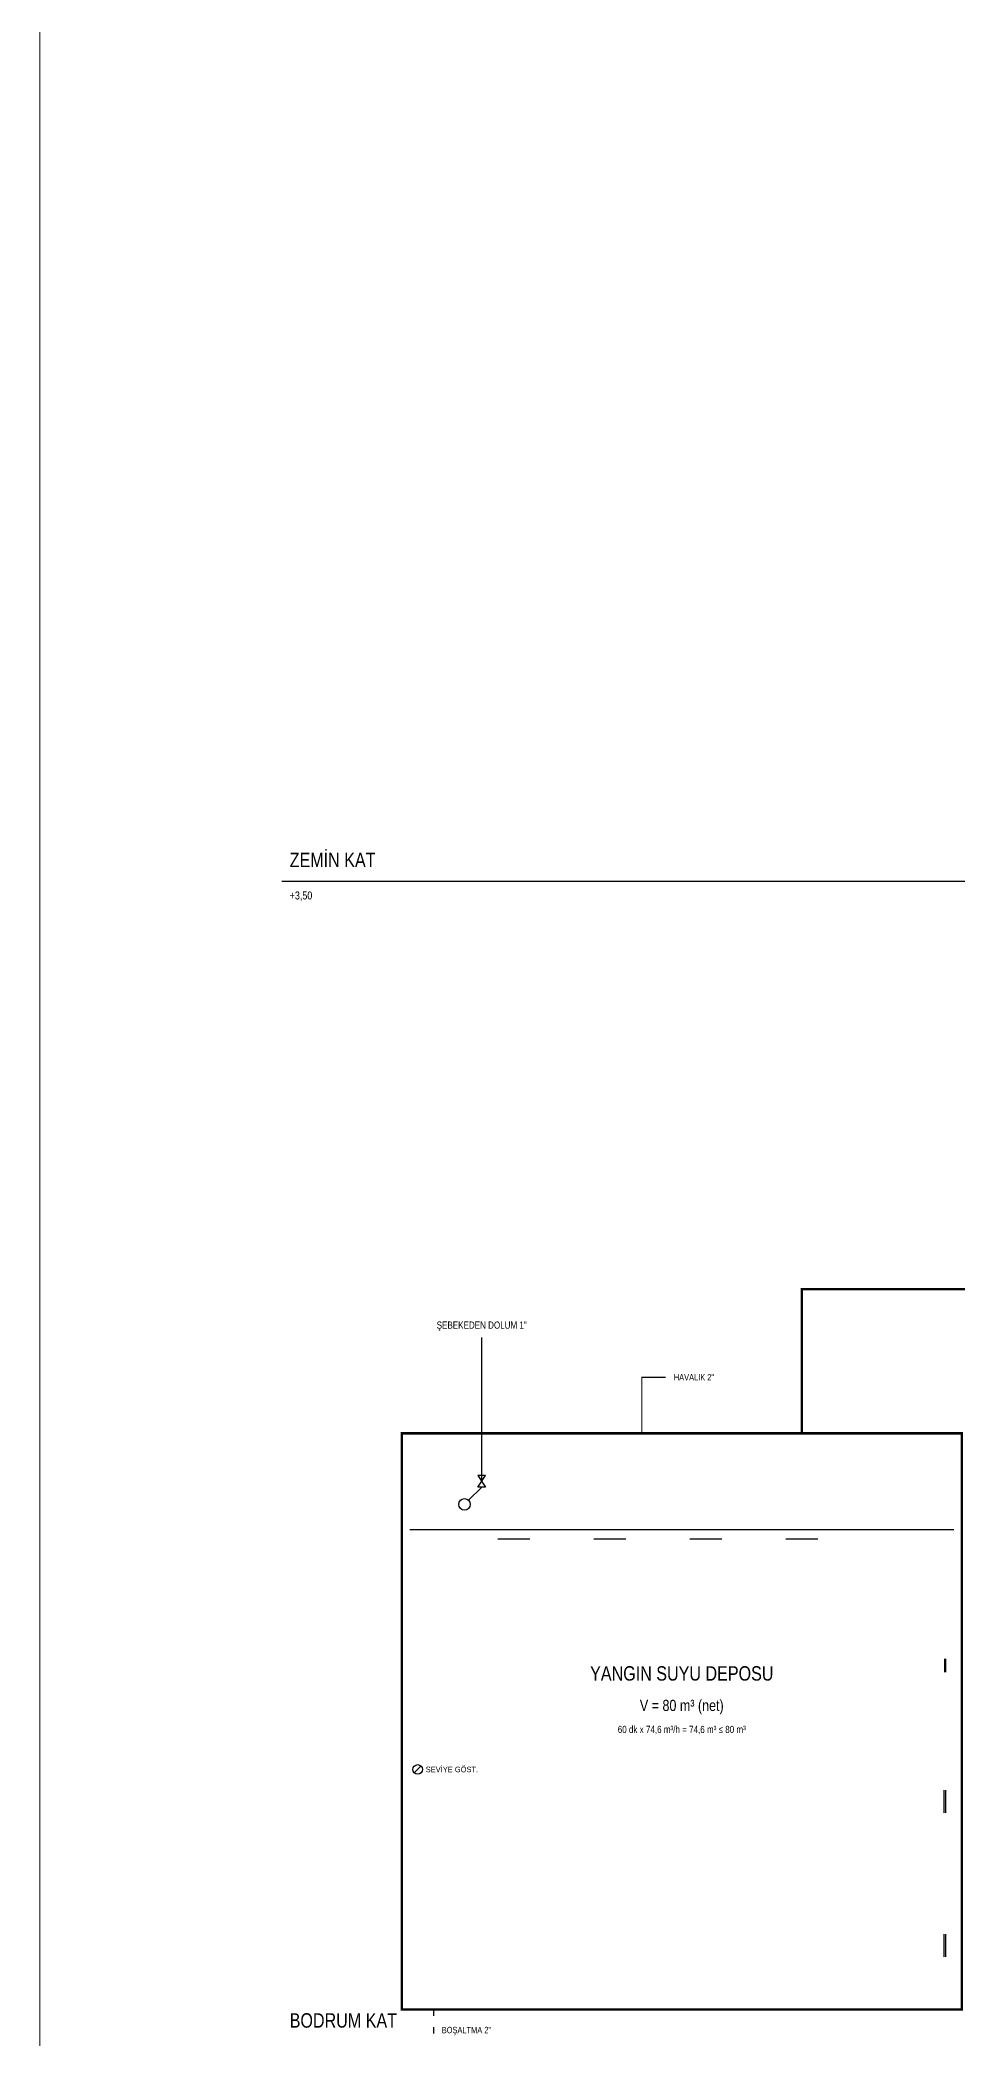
# Model space of a CAD drawing. Header units: centimetres. Extents: x 247996 to 276712, y -458149 to -450648.
# Drawn here: x 256498 to 257644, y -456896 to -454399 of the extents above; entities that cross this region are included whole.
import ezdxf
from ezdxf.enums import TextEntityAlignment as Align

# ---------------------------------------------------------------- set-up
doc = ezdxf.new("R2010")
doc.units = ezdxf.units.CM
doc.layers.add('ANTED', color=144, linetype='Continuous', lineweight=0)
for name, color, linetype in [('MTY-YANGIN-DEPO', 4, 'Continuous'), ('MTY-YANGIN-POMPA', 30, 'Continuous'), ('MTY-YANGIN-SEMA', 7, 'Continuous')]:
    doc.layers.add(name, color=color, linetype=linetype)
doc.styles.add('ROTAS', font='arial.ttf')

# ---------------------------------------------------------------- blocks, each defined once
blk = doc.blocks.new('Y-SAMANDIRA')
blk.add_line((6, 0), (20, -14))
blk.add_lwpolyline([(-6, -4), (6, 4), (6, -4), (-6, 4)], close=True)
blk.add_circle((24, -18), 6)
blk = doc.blocks.new('Y-CAM')
blk.add_line((-3, -3), (3, 3))
blk.add_circle((0, 0), 5)
blk = doc.blocks.new('Y-VORTEX')
for p, q in [((-14, 2), (14, 2)), ((-14, 0), (14, 0))]:
    blk.add_line(p, q)

msp = doc.modelspace()

# ---------------------------------------------------------------- linework, layer by layer
at = {"layer": 'ANTED'}
msp.add_line((256497.9, -450649.1), (256497.9, -458149.1), dxfattribs=at)
at = {"layer": 'MTY-YANGIN-DEPO'}
for p, q in [((256960, -456260), (257640, -456260)), ((257070, -456272), (257110, -456272)), ((257190, -456272), (257230, -456272)), ((257310, -456272), (257350, -456272)), ((257430, -456272), (257470, -456272))]:
    msp.add_line(p, q, dxfattribs=at)
at = {"layer": 'MTY-YANGIN-DEPO', "const_width": 1.5}
for points in [[(257050, -456020), (257050, -456200)], [(257250, -456140), (257250, -456070), (257280, -456070)], [(256990, -456860), (256990, -456890)]]:
    msp.add_lwpolyline(points, dxfattribs=at)
at = {"layer": 'MTY-YANGIN-DEPO', "const_width": 3}
msp.add_lwpolyline([(256950, -456860), (257650, -456860), (257650, -456140), (256950, -456140)], close=True, dxfattribs=at)
at = {"layer": 'MTY-YANGIN-POMPA', "const_width": 3}
msp.add_lwpolyline([(258650, -456200), (258770, -456200), (258770, -455960), (257450, -455960), (257450, -456140)], dxfattribs=at)
at = {"layer": 'MTY-YANGIN-SEMA'}
msp.add_lwpolyline([(256800, -455450), (263900, -455450)], dxfattribs=at)

# ---------------------------------------------------------------- block references
at = {"layer": 'MTY-YANGIN-DEPO', "xscale": 1.2, "yscale": 1.2, "rotation": -90}
msp.add_blockref('Y-SAMANDIRA', (257050, -456200), dxfattribs=at)
at = {"layer": 'MTY-YANGIN-DEPO', "xscale": 1.2, "yscale": 1.2}
msp.add_blockref('Y-CAM', (256970, -456560), dxfattribs=at)
at = {"layer": 'MTY-YANGIN-POMPA', "xscale": 0.6, "yscale": 0.6, "rotation": 90}
msp.add_blockref('Y-VORTEX', (257630, -456430), dxfattribs=at)
at = {"layer": 'MTY-YANGIN-POMPA', "rotation": 90}
for p in [(257630, -456600), (257630, -456780)]:
    msp.add_blockref('Y-VORTEX', p, dxfattribs=at)

# ---------------------------------------------------------------- texts
at = {"layer": 'MTY-YANGIN-DEPO', "style": 'ROTAS', "width": 0.8}
msp.add_text('ŞEBEKEDEN DOLUM 1"', height=9, dxfattribs=at).set_placement((257050, -456012), align=Align.BOTTOM_CENTER)
for s, height, p in [('HAVALIK 2"', 8, (257290, -456070)), ('SEVİYE GÖST.', 7, (256980, -456560))]:
    msp.add_text(s, height=height, dxfattribs=at).set_placement(p, align=Align.MIDDLE_LEFT)
for s, height, p in [('YANGIN SUYU DEPOSU', 18, (257300, -456440)), ('V = 80 m³ (net)', 14, (257300, -456480)), ('60 dk x 74,6 m³/h = 74,6 m³ ≤ 80 m³', 9, (257300, -456510))]:
    msp.add_text(s, height=height, dxfattribs=at).set_placement(p, align=Align.MIDDLE_CENTER)
at = {"layer": 'MTY-YANGIN-SEMA', "style": 'ROTAS', "width": 0.8}
for s, height, p in [('ZEMİN KAT', 18, (256810, -455438)), ('+3,50', 10, (256810, -455476)), ('BODRUM KAT', 18, (256810, -456888))]:
    msp.add_text(s, height=height, dxfattribs=at).set_placement(p, align=Align.BOTTOM_LEFT)

# ---------------------------------------------------------------- next in the draw order: wipeouts: each hides what was drawn before it
msp.add_wipeout([(256997, -456875), (256996.5, -456872.3), (256994.9, -456870.1), (256992.7, -456868.5), (256990, -456868), (256987.3, -456868.5), (256985.1, -456870.1), (256983.5, -456872.3), (256983, -456875), (256983.5, -456877.7), (256985.1, -456879.9), (256987.3, -456881.5), (256990, -456882), (256992.7, -456881.5), (256994.9, -456879.9), (256996.5, -456877.7)])

# ---------------------------------------------------------------- next in the draw order: texts
at = {"layer": 'MTY-YANGIN-DEPO', "style": 'ROTAS', "width": 0.8}
msp.add_text('BOŞALTMA 2"', height=8, dxfattribs=at).set_placement((257000, -456892), align=Align.BOTTOM_LEFT)

doc.saveas('drawing.dxf')
